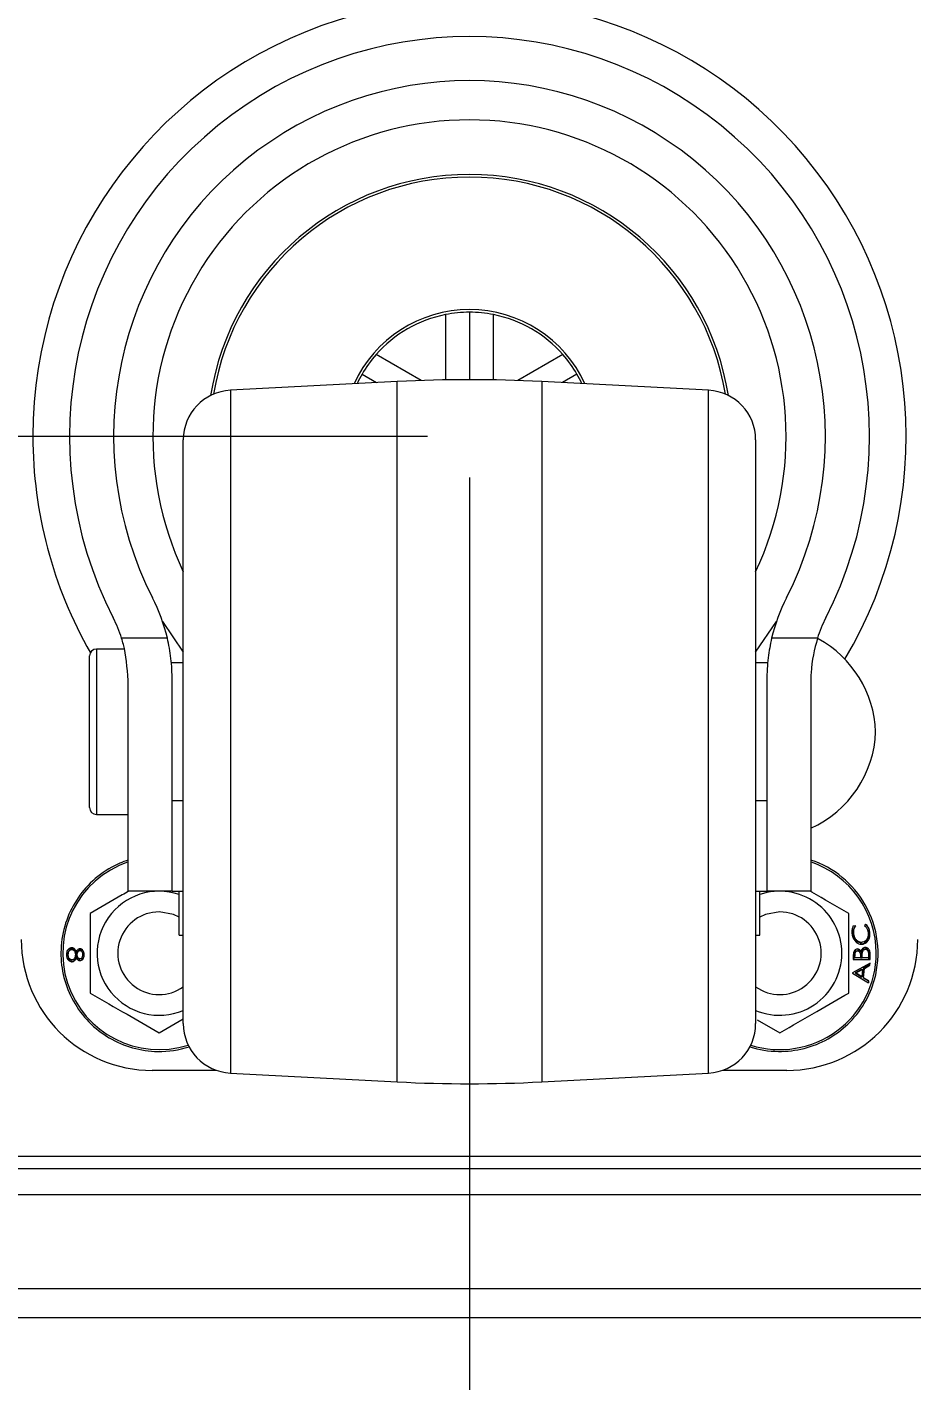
# Model space of a CAD drawing. Header units: inches. Extents: x 40138 to 76695, y -14500 to -5279.
# Drawn here: x 70518.3 to 70582.5, y -10814.5 to -10716.3 of the extents above; entities that cross this region are included whole.
import ezdxf

# ---------------------------------------------------------------- set-up
doc = ezdxf.new("R2010")
doc.units = ezdxf.units.IN
doc.header["$LTSCALE"] = 2
doc.header["$MEASUREMENT"] = 0
doc.header["$PDMODE"] = 35
doc.header["$PDSIZE"] = -1
doc.layers.add('M-ANNO-DIMS', color=7, linetype='Continuous', lineweight=13)
doc.layers.add('M-OBJECT-DETAILS', color=7, linetype='Continuous', lineweight=9)
doc.styles.get("Standard").update_dxf_attribs({"font": 'romans.shx', "width": 0.8})
doc.dimstyles.new('Details World Wide', dxfattribs={"dimscale": 4, "dimtxt": 4.5, "dimasz": 3.5, "dimexe": 0.75, "dimexo": 0.75, "dimgap": 0.75, "dimtad": 0, "dimtih": 1, "dimtoh": 1, "dimdec": 0, "dimzin": 4, "dimdsep": 46, "dimtxsty": 'Standard', "dimcen": 0, "dimclrd": 256, "dimclre": 256, "dimclrt": 256, "dimadec": 0, "dimazin": 1, "dimtfac": 1, "dimtdec": 0, "dimtmove": 0, "dimatfit": 3, "dimfxl": 1, "dimtolj": 1, "dimtzin": 0, "dimlwd": -1, "dimlwe": -1, "dimarcsym": 0})

# ---------------------------------------------------------------- blocks, each defined once
blk = doc.blocks.new('*D20')
at = {"layer": 'Defpoints', "color": 0, "transparency": 16777216}
for p in [(70336.702, -10745.966), (70550.374, -10745.966), (70465.021, -10786.821)]:
    blk.add_point(p, dxfattribs=at)
at = {"layer": 'M-ANNO-DIMS', "transparency": 16777216}
for p, q in [((70336.702, -10745.966), (70336.702, -10675.228)), ((70336.702, -10675.228), (70350.702, -10675.228)), ((70547.374, -10745.966), (70333.702, -10745.966)), ((70336.702, -10772.821), (70336.702, -10759.966)), ((70462.021, -10786.821), (70333.702, -10786.821))]:
    blk.add_line(p, q, dxfattribs=at)
for points in [[(70334.369, -10759.966), (70339.035, -10759.966), (70336.702, -10745.966)], [(70334.369, -10772.821), (70339.035, -10772.821), (70336.702, -10786.821)]]:
    blk.add_solid(points, dxfattribs=at)
at = {"layer": 'M-ANNO-DIMS', "transparency": 16777216, "insert": (70392.788, -10675.228), "char_height": 18, "attachment_point": 5}
blk.add_mtext('\\A1;41\\P [1.61]', dxfattribs=at)
blk = doc.blocks.new('*D35')
at = {"layer": 'Defpoints', "color": 0, "transparency": 16777216}
for p in [(70550.42, -10745.945), (70950.02, -10745.945), (70950.02, -11048.548)]:
    blk.add_point(p, dxfattribs=at)
at = {"layer": 'M-ANNO-DIMS', "transparency": 16777216}
for p, q in [((70550.42, -10748.945), (70550.42, -11051.548)), ((70950.02, -10748.945), (70950.02, -11051.548)), ((70564.42, -11048.548), (70601.795, -11048.548)), ((70936.02, -11048.548), (70820.366, -11048.548))]:
    blk.add_line(p, q, dxfattribs=at)
for points in [[(70564.42, -11046.215), (70564.42, -11050.881), (70550.42, -11048.548)], [(70936.02, -11046.215), (70936.02, -11050.881), (70950.02, -11048.548)]]:
    blk.add_solid(points, dxfattribs=at)
at = {"layer": 'M-ANNO-DIMS', "transparency": 16777216, "insert": (70711.08, -11048.548), "char_height": 18, "width": 315.31738, "attachment_point": 5}
blk.add_mtext('\\A1;400\\P [15.73]\\PCASTERS\\PCENTER TO CENTER', dxfattribs=at)
blk = doc.blocks.new('*D81')
at = {"layer": 'Defpoints', "color": 0, "transparency": 16777216}
for p in [(70595.124, -9698.822), (70155.587, -10850.966), (70596.22, -10850.966)]:
    blk.add_point(p, dxfattribs=at)
at = {"layer": 'M-ANNO-DIMS', "transparency": 16777216}
for p, q in [((70592.124, -9698.822), (70152.587, -9698.822)), ((70155.587, -9712.822), (70155.587, -10082.758)), ((70155.587, -10836.966), (70155.587, -10146.187)), ((70593.22, -10850.966), (70152.587, -10850.966))]:
    blk.add_line(p, q, dxfattribs=at)
for points in [[(70153.254, -9712.822), (70157.921, -9712.822), (70155.587, -9698.822)], [(70153.254, -10836.966), (70157.921, -10836.966), (70155.587, -10850.966)]]:
    blk.add_solid(points, dxfattribs=at)
at = {"layer": 'M-ANNO-DIMS', "transparency": 16777216, "insert": (70155.587, -10114.473), "char_height": 18, "attachment_point": 5}
blk.add_mtext('\\A1;1152\\P [45.36]', dxfattribs=at)

msp = doc.modelspace()

# ---------------------------------------------------------------- linework, layer by layer
at = {"layer": 'M-OBJECT-DETAILS', "linetype": 'Continuous', "lineweight": 0}
for p, q in [((70548.67, -10737.117), (70548.67, -10741.853)), ((70550.42, -10736.945), (70550.42, -10741.837)), ((70552.17, -10741.853), (70552.17, -10737.117)), ((70546.912, -10741.899), (70543.65, -10740.015)), ((70557.191, -10740.015), (70553.929, -10741.899)), ((70542.626, -10741.445), (70543.68, -10742.053)), ((70558.215, -10741.445), (70557.161, -10742.053)), ((70545.187, -10741.974), (70533.082, -10742.609)), ((70533.082, -10742.609), (70533.082, -10792.141)), ((70545.187, -10792.776), (70545.187, -10741.974)), ((70567.759, -10742.609), (70555.654, -10741.974)), ((70555.654, -10741.974), (70555.654, -10767.375)), ((70567.759, -10767.375), (70567.759, -10742.609)), ((70529.67, -10788.546), (70529.67, -10746.204)), ((70571.17, -10746.204), (70571.17, -10788.546)), ((70528.161, -10759.382), (70529.67, -10761.612)), ((70571.17, -10761.612), (70572.679, -10759.382)), ((70528.513, -10760.597), (70525.193, -10760.597)), ((70575.648, -10760.597), (70572.328, -10760.597)), ((70522.87, -10772.875), (70522.87, -10761.875)), ((70525.368, -10761.375), (70523.37, -10761.375)), ((70523.37, -10761.375), (70523.37, -10773.375)), ((70529.67, -10762.375), (70528.794, -10762.375)), ((70572.05, -10762.375), (70571.17, -10762.375)), ((70525.67, -10778.945), (70525.67, -10763.649)), ((70528.87, -10778.945), (70528.87, -10763.649)), ((70571.97, -10763.649), (70571.97, -10778.945)), ((70575.17, -10763.649), (70575.17, -10778.945)), ((70555.654, -10767.375), (70555.654, -10792.776)), ((70567.759, -10792.141), (70567.759, -10767.375)), ((70528.87, -10772.375), (70529.67, -10772.375)), ((70571.17, -10772.375), (70571.97, -10772.375)), ((70523.37, -10773.375), (70525.67, -10773.375)), ((70528.87, -10778.945), (70525.67, -10778.945)), ((70528.87, -10778.945), (70529.37, -10778.945)), ((70529.37, -10778.945), (70529.67, -10778.945)), ((70529.37, -10782.145), (70529.37, -10778.945)), ((70571.17, -10778.945), (70571.47, -10778.945)), ((70571.47, -10782.145), (70571.47, -10778.945)), ((70571.47, -10778.945), (70571.97, -10778.945)), ((70575.17, -10778.945), (70571.97, -10778.945)), ((70578.423, -10781.458), (70578.226, -10781.493)), ((70579.131, -10781.338), (70579.073, -10781.447)), ((70579.143, -10781.336), (70579.131, -10781.338)), ((70529.37, -10782.145), (70529.67, -10782.145)), ((70571.17, -10782.145), (70571.47, -10782.145)), ((70578.229, -10781.993), (70578.28, -10781.993)), ((70578.749, -10782.657), (70578.847, -10782.657)), ((70579.179, -10782.601), (70579.275, -10782.601)), ((70579.393, -10781.982), (70579.455, -10781.982)), ((70521.315, -10783.549), (70521.2, -10783.549)), ((70521.69, -10783.176), (70521.577, -10783.176)), ((70521.701, -10783.926), (70521.592, -10783.926)), ((70521.96, -10783.559), (70521.845, -10783.559)), ((70522.03, -10783.338), (70521.915, -10783.338)), ((70522.03, -10783.771), (70521.918, -10783.771)), ((70522.288, -10783.253), (70522.174, -10783.253)), ((70522.291, -10783.849), (70522.18, -10783.849)), ((70522.479, -10783.551), (70522.364, -10783.551)), ((70578.249, -10783.614), (70578.243, -10783.907)), ((70578.261, -10783.589), (70578.375, -10783.589)), ((70578.261, -10783.589), (70578.261, -10783.772)), ((70578.261, -10783.772), (70578.372, -10783.772)), ((70578.372, -10783.772), (70578.375, -10783.589)), ((70578.766, -10783.772), (70578.372, -10783.772)), ((70578.441, -10783.272), (70578.555, -10783.272)), ((70578.7, -10783.311), (70578.814, -10783.311)), ((70578.767, -10783.682), (70578.766, -10783.772)), ((70578.78, -10783.683), (70578.78, -10783.772)), ((70578.78, -10783.683), (70578.893, -10783.683)), ((70578.78, -10783.772), (70578.892, -10783.772)), ((70578.794, -10783.402), (70578.909, -10783.402)), ((70578.892, -10783.772), (70578.893, -10783.683)), ((70579.348, -10783.772), (70578.892, -10783.772)), ((70579.013, -10783.157), (70579.126, -10783.157)), ((70579.35, -10783.58), (70579.348, -10783.772)), ((70579.362, -10783.501), (70579.362, -10783.907)), ((70579.362, -10783.501), (70579.477, -10783.501)), ((70579.471, -10783.907), (70579.477, -10783.501)), ((70521.449, -10783.947), (70521.341, -10783.947)), ((70578.187, -10784.868), (70578.186, -10784.887)), ((70578.186, -10784.887), (70579.34, -10785.586)), ((70579.463, -10784.176), (70578.187, -10784.868)), ((70578.843, -10784.615), (70578.374, -10784.879)), ((70578.374, -10784.879), (70578.843, -10785.151)), ((70578.374, -10784.879), (70578.428, -10784.879)), ((70578.428, -10784.879), (70578.92, -10784.615)), ((70578.878, -10785.151), (70578.428, -10784.879)), ((70578.843, -10784.615), (70578.92, -10784.615)), ((70578.92, -10784.615), (70578.878, -10785.151)), ((70579.362, -10784.322), (70578.968, -10784.544)), ((70578.968, -10784.544), (70578.968, -10785.224)), ((70578.968, -10784.544), (70579.051, -10784.544)), ((70578.999, -10785.224), (70579.051, -10784.544)), ((70579.051, -10784.544), (70579.457, -10784.322)), ((70579.362, -10784.231), (70579.362, -10784.322)), ((70579.362, -10784.322), (70579.457, -10784.322)), ((70579.457, -10784.322), (70579.463, -10784.176)), ((70578.843, -10785.151), (70578.878, -10785.151)), ((70578.968, -10785.224), (70579.362, -10785.452)), ((70578.968, -10785.224), (70578.999, -10785.224)), ((70579.376, -10785.452), (70578.999, -10785.224)), ((70579.34, -10785.586), (70579.362, -10785.59)), ((70579.362, -10785.59), (70579.376, -10785.452)), ((70579.362, -10785.452), (70579.362, -10785.59)), ((70579.362, -10785.452), (70579.376, -10785.452)), ((70527.92, -10789.219), (70529.67, -10788.208)), ((70571.275, -10788.269), (70572.92, -10789.219)), ((70532.084, -10791.945), (70527.42, -10791.945)), ((70533.082, -10792.141), (70545.187, -10792.776)), ((70555.654, -10792.776), (70567.759, -10792.141)), ((70573.42, -10791.945), (70568.757, -10791.945)), ((70473.248, -10798.161), (70611.22, -10798.161))]:
    msp.add_line(p, q, dxfattribs=at)
at = {"layer": 'M-OBJECT-DETAILS', "linetype": 'Continuous', "lineweight": 5}
for p, q in [((70471.845, -10799.05), (71028.596, -10799.05)), ((70453.706, -10800.947), (71046.734, -10800.947)), ((70591.627, -10807.794), (70462.32, -10807.794)), ((70590.484, -10809.897), (70462.32, -10809.897))]:
    msp.add_line(p, q, dxfattribs=at)
at = {"layer": 'M-OBJECT-DETAILS', "linetype": 'Continuous', "lineweight": 0, "flags": 128}
for points in [[(70529.37, -10780.819), (70528.946, -10780.626), (70527.92, -10780.445)], [(70572.92, -10780.445), (70571.894, -10780.626), (70571.47, -10780.819)]]:
    msp.add_lwpolyline(points, dxfattribs=at)
at = {"layer": 'M-OBJECT-DETAILS', "linetype": 'Continuous', "lineweight": 0}
for centre, radius, start, end in [((70550.42, -10745.945), 31.658, 329.28504, 180), ((70550.42, -10745.945), 29, 333.00241, 206.99759), ((70550.42, -10745.945), 25.8, 333.00241, 206.99759), ((70550.42, -10745.945), 22.957, 90, 205.33136), ((70550.42, -10745.945), 22.957, 334.66864, 90), ((70550.42, -10745.945), 19, 8.9532, 171.0468), ((70550.42, -10745.945), 18.806, 9.34943, 170.65057), ((70550.42, -10745.945), 9.194, 24.45771, 155.54229), ((70550.42, -10745.945), 9, 101.21227, 138.78773), ((70550.42, -10745.945), 9, 90, 101.21227), ((70550.42, -10745.945), 9, 78.78773, 90), ((70550.42, -10745.945), 9, 41.21227, 78.78773), ((70550.42, -10745.945), 9, 138.78773, 150), ((70550.42, -10745.945), 9, 30, 41.21227), ((70550.42, -10745.945), 9, 150, 154.89946), ((70550.42, -10745.945), 9, 25.10054, 30), ((70533.27, -10746.204), 3.6, 93, 180), ((70550.42, -10841.837), 100, 87, 93), ((70567.57, -10746.204), 3.6, 0, 87), ((70550.42, -10745.945), 31.658, 180, 209.72409), ((70515.67, -10763.649), 13.2, 13.36981, 26.99759), ((70585.17, -10763.649), 13.2, 153.00241, 166.63019), ((70515.67, -10763.649), 10, 17.77204, 26.99759), ((70585.17, -10763.649), 10, 153.00241, 162.22796), ((70571.876, -10767.665), 8, 2.07771, 61.47655), ((70523.37, -10761.875), 0.5, 90, 180), ((70571.876, -10767.085), 8, 294.32063, 357.92229), ((70523.37, -10772.875), 0.5, 180, 270), ((70527.92, -10783.445), 6.991, 108.77431, 287.547), ((70527.92, -10783.445), 7.125, 108.40848, 118.83254), ((70572.92, -10783.445), 7.125, 29.55583, 71.59152), ((70572.92, -10783.445), 6.991, 0, 71.22569), ((70527.92, -10783.445), 7.125, 118.83254, 134.51966), ((70527.92, -10783.445), 7.125, 134.51966, 164.00096), ((70527.92, -10783.445), 4.5, 71.20263, 292.88538), ((70572.92, -10783.445), 4.5, 0, 108.79737), ((70572.92, -10783.445), 7.125, 344.49332, 29.55583), ((70527.92, -10783.445), 3, 90, 305.68533), ((70572.92, -10783.445), 3, 234.31467, 90), ((70527.92, -10783.445), 7.125, 164.00096, 179.48437), ((70527.42, -10782.445), 9.5, 180, 270), ((70573.42, -10782.445), 9.5, 270, 0), ((70527.92, -10783.445), 7.125, 179.48437, 209.15255), ((70572.92, -10783.445), 6.991, 252.453, 0), ((70572.92, -10783.445), 4.5, 247.11462, 0), ((70572.92, -10783.445), 7.125, 313.82718, 344.49332), ((70527.92, -10783.445), 7.125, 209.15255, 224.38376), ((70527.92, -10783.445), 7.125, 224.38376, 254.28676), ((70533.27, -10788.546), 3.6, 180, 267), ((70567.57, -10788.546), 3.6, 273, 0), ((70572.92, -10783.445), 7.125, 299.40158, 313.82718), ((70572.92, -10783.445), 7.125, 269.18993, 299.40158), ((70527.92, -10783.445), 7.125, 254.28676, 269.18993), ((70527.92, -10783.445), 7.125, 269.18993, 287.72321), ((70572.92, -10783.445), 7.125, 252.27679, 269.18993), ((70550.42, -10692.913), 100, 267, 273)]:
    msp.add_arc(centre, radius, start, end, dxfattribs=at)
for points, knots in [([(70525.67, -10763.649), (70525.6, -10762.733), (70525.516, -10761.638), (70525.238, -10760.743), (70525.193, -10760.597)], [0, 0, 0, 0, 0.83703, 1, 1, 1, 1]), ([(70528.87, -10763.649), (70528.851, -10763.107), (70528.813, -10762.002), (70528.614, -10761.071), (70528.513, -10760.597)], [0, 0, 0, 0, 0.490991, 1, 1, 1, 1]), ([(70572.328, -10760.597), (70572.23, -10761.054), (70572.031, -10761.984), (70571.991, -10763.088), (70571.97, -10763.649)], [0, 0, 0, 0, 0.491554, 1, 1, 1, 1]), ([(70575.648, -10760.597), (70575.439, -10761.395), (70575.191, -10762.349), (70575.173, -10763.467), (70575.17, -10763.649)], [0, 0, 0, 0, 0.836972, 1, 1, 1, 1]), ([(70525.705, -10778.951), (70525.551, -10779.04), (70524.62, -10779.577), (70523.693, -10780.112), (70522.92, -10780.558)], [0, 0, 0, 0, 0.165536, 1, 1, 1, 1]), ([(70577.92, -10780.558), (70577.026, -10780.042), (70576.092, -10779.503), (70575.162, -10778.966), (70575.122, -10778.943)], [0, 0, 0, 0, 0.956749, 1, 1, 1, 1]), ([(70522.92, -10780.558), (70522.92, -10780.785), (70522.92, -10781.964), (70522.92, -10783.953), (70522.92, -10785.624), (70522.92, -10786.332)], [0, 0, 0, 0, 0.120907, 0.627413, 1, 1, 1, 1]), ([(70577.92, -10786.332), (70577.92, -10785.624), (70577.92, -10783.953), (70577.92, -10781.964), (70577.92, -10780.785), (70577.92, -10780.558)], [0, 0, 0, 0, 0.372587, 0.879093, 1, 1, 1, 1]), ([(70578.226, -10781.493), (70578.197, -10781.57), (70578.14, -10781.722), (70578.148, -10781.898), (70578.152, -10781.984)], [0, 0, 0, 0, 0.509729, 1, 1, 1, 1]), ([(70578.423, -10781.458), (70578.383, -10781.507), (70578.318, -10781.587), (70578.263, -10781.731), (70578.234, -10781.859), (70578.231, -10781.948), (70578.229, -10781.993)], [0, 0, 0, 0, 0.3393314, 0.5594726, 0.7797523, 1, 1, 1, 1]), ([(70578.28, -10781.993), (70578.278, -10781.941), (70578.272, -10781.811), (70578.312, -10781.616), (70578.388, -10781.509), (70578.423, -10781.458)], [0, 0, 0, 0, 0.256311, 0.651604, 1, 1, 1, 1]), ([(70579.073, -10781.447), (70579.107, -10781.482), (70579.193, -10781.571), (70579.294, -10781.754), (70579.317, -10781.907), (70579.328, -10781.983)], [0, 0, 0, 0, 0.249526, 0.627992, 1, 1, 1, 1]), ([(70579.455, -10781.982), (70579.44, -10781.884), (70579.411, -10781.686), (70579.282, -10781.465), (70579.177, -10781.368), (70579.143, -10781.336)], [0, 0, 0, 0, 0.397715, 0.798461, 1, 1, 1, 1]), ([(70579.143, -10781.336), (70579.194, -10781.393), (70579.278, -10781.487), (70579.35, -10781.661), (70579.387, -10781.819), (70579.391, -10781.928), (70579.393, -10781.982)], [0, 0, 0, 0, 0.339327, 0.559493, 0.77972, 1, 1, 1, 1]), ([(70578.152, -10781.984), (70578.168, -10782.086), (70578.196, -10782.274), (70578.329, -10782.516), (70578.5, -10782.694), (70578.684, -10782.782), (70578.801, -10782.789), (70578.844, -10782.791)], [0, 0, 0, 0, 0.243413, 0.450851, 0.657835, 0.874235, 1, 1, 1, 1]), ([(70578.229, -10781.993), (70578.238, -10782.088), (70578.256, -10782.28), (70578.389, -10782.503), (70578.564, -10782.636), (70578.688, -10782.65), (70578.749, -10782.657)], [0, 0, 0, 0, 0.279862, 0.559527, 0.779688, 1, 1, 1, 1]), ([(70578.847, -10782.657), (70578.787, -10782.65), (70578.665, -10782.637), (70578.504, -10782.524), (70578.383, -10782.359), (70578.306, -10782.176), (70578.288, -10782.049), (70578.28, -10781.993)], [0, 0, 0, 0, 0.213404, 0.42793, 0.625531, 0.832692, 1, 1, 1, 1]), ([(70579.179, -10782.601), (70579.104, -10782.663), (70578.971, -10782.774), (70578.812, -10782.786), (70578.741, -10782.791)], [0, 0, 0, 0, 0.559046, 1, 1, 1, 1]), ([(70578.844, -10782.791), (70578.884, -10782.789), (70578.998, -10782.783), (70579.151, -10782.721), (70579.242, -10782.633), (70579.275, -10782.601)], [0, 0, 0, 0, 0.251544, 0.724887, 1, 1, 1, 1]), ([(70579.328, -10781.983), (70579.328, -10782.07), (70579.329, -10782.229), (70579.243, -10782.434), (70579.115, -10782.582), (70578.972, -10782.65), (70578.88, -10782.655), (70578.847, -10782.657)], [0, 0, 0, 0, 0.251134, 0.462118, 0.672905, 0.884334, 1, 1, 1, 1]), ([(70579.393, -10781.982), (70579.39, -10782.061), (70579.384, -10782.191), (70579.333, -10782.362), (70579.269, -10782.495), (70579.209, -10782.566), (70579.179, -10782.601)], [0, 0, 0, 0, 0.339827, 0.559927, 0.779969, 1, 1, 1, 1]), ([(70579.275, -10782.601), (70579.32, -10782.54), (70579.411, -10782.418), (70579.461, -10782.192), (70579.457, -10782.045), (70579.455, -10781.982)], [0, 0, 0, 0, 0.362197, 0.725405, 1, 1, 1, 1]), ([(70521.583, -10783.042), (70521.539, -10783.047), (70521.45, -10783.059), (70521.338, -10783.143), (70521.252, -10783.254), (70521.206, -10783.396), (70521.202, -10783.496), (70521.2, -10783.549)], [0, 0, 0, 0, 0.208986, 0.418562, 0.606101, 0.793942, 1, 1, 1, 1]), ([(70521.2, -10783.549), (70521.202, -10783.586), (70521.205, -10783.683), (70521.245, -10783.83), (70521.31, -10783.91), (70521.341, -10783.947)], [0, 0, 0, 0, 0.252068, 0.653571, 1, 1, 1, 1]), ([(70521.315, -10783.549), (70521.318, -10783.477), (70521.326, -10783.332), (70521.425, -10783.163), (70521.555, -10783.061), (70521.647, -10783.048), (70521.694, -10783.042)], [0, 0, 0, 0, 0.280539, 0.559258, 0.779814, 1, 1, 1, 1]), ([(70521.449, -10783.947), (70521.405, -10783.883), (70521.324, -10783.767), (70521.318, -10783.616), (70521.315, -10783.549)], [0, 0, 0, 0, 0.5577828, 1, 1, 1, 1]), ([(70521.326, -10783.551), (70521.33, -10783.492), (70521.336, -10783.396), (70521.39, -10783.28), (70521.458, -10783.211), (70521.525, -10783.179), (70521.565, -10783.177), (70521.577, -10783.176)], [0, 0, 0, 0, 0.327668, 0.527916, 0.729479, 0.917858, 1, 1, 1, 1]), ([(70521.592, -10783.926), (70521.564, -10783.923), (70521.507, -10783.916), (70521.433, -10783.86), (70521.372, -10783.781), (70521.333, -10783.673), (70521.328, -10783.593), (70521.326, -10783.551)], [0, 0, 0, 0, 0.18713, 0.374904, 0.562466, 0.769736, 1, 1, 1, 1]), ([(70521.577, -10783.176), (70521.605, -10783.18), (70521.663, -10783.187), (70521.743, -10783.251), (70521.807, -10783.346), (70521.841, -10783.458), (70521.844, -10783.53), (70521.845, -10783.559)], [0, 0, 0, 0, 0.1864, 0.373734, 0.612383, 0.844015, 1, 1, 1, 1]), ([(70521.915, -10783.338), (70521.884, -10783.27), (70521.834, -10783.163), (70521.72, -10783.069), (70521.639, -10783.044), (70521.593, -10783.042), (70521.583, -10783.042)], [0, 0, 0, 0, 0.433221, 0.682217, 0.931162, 1, 1, 1, 1]), ([(70521.845, -10783.559), (70521.842, -10783.607), (70521.836, -10783.702), (70521.776, -10783.822), (70521.699, -10783.901), (70521.632, -10783.925), (70521.599, -10783.926), (70521.592, -10783.926)], [0, 0, 0, 0, 0.2650887, 0.5323337, 0.7715902, 0.9525461, 1, 1, 1, 1]), ([(70521.598, -10784.061), (70521.636, -10784.057), (70521.713, -10784.048), (70521.82, -10783.964), (70521.88, -10783.86), (70521.91, -10783.789), (70521.918, -10783.771)], [0, 0, 0, 0, 0.266437, 0.53499, 0.880018, 1, 1, 1, 1]), ([(70521.96, -10783.559), (70521.956, -10783.507), (70521.949, -10783.401), (70521.88, -10783.277), (70521.791, -10783.192), (70521.724, -10783.181), (70521.69, -10783.176)], [0, 0, 0, 0, 0.280268, 0.560089, 0.780242, 1, 1, 1, 1]), ([(70521.701, -10783.926), (70521.742, -10783.918), (70521.824, -10783.9), (70521.905, -10783.794), (70521.953, -10783.678), (70521.957, -10783.599), (70521.96, -10783.559)], [0, 0, 0, 0, 0.278315, 0.558519, 0.779172, 1, 1, 1, 1]), ([(70522.178, -10783.119), (70522.141, -10783.124), (70522.072, -10783.135), (70521.987, -10783.209), (70521.941, -10783.281), (70521.92, -10783.327), (70521.915, -10783.338)], [0, 0, 0, 0, 0.330276, 0.618205, 0.906781, 1, 1, 1, 1]), ([(70521.918, -10783.771), (70521.945, -10783.821), (70521.988, -10783.901), (70522.081, -10783.968), (70522.142, -10783.982), (70522.175, -10783.984), (70522.18, -10783.984)], [0, 0, 0, 0, 0.4427787, 0.6983481, 0.9545688, 1, 1, 1, 1]), ([(70521.971, -10783.556), (70521.974, -10783.516), (70521.98, -10783.437), (70522.03, -10783.342), (70522.086, -10783.281), (70522.136, -10783.256), (70522.164, -10783.254), (70522.174, -10783.253)], [0, 0, 0, 0, 0.275959, 0.553419, 0.761192, 0.913179, 1, 1, 1, 1]), ([(70522.18, -10783.849), (70522.158, -10783.846), (70522.114, -10783.839), (70522.054, -10783.792), (70522.003, -10783.719), (70521.975, -10783.634), (70521.972, -10783.577), (70521.971, -10783.556)], [0, 0, 0, 0, 0.188764, 0.377085, 0.595088, 0.855082, 1, 1, 1, 1]), ([(70522.03, -10783.338), (70522.065, -10783.271), (70522.128, -10783.152), (70522.24, -10783.129), (70522.29, -10783.119)], [0, 0, 0, 0, 0.560105, 1, 1, 1, 1]), ([(70522.175, -10783.95), (70522.155, -10783.938), (70522.092, -10783.899), (70522.055, -10783.823), (70522.03, -10783.771)], [0, 0, 0, 0, 0.317339, 1, 1, 1, 1]), ([(70522.174, -10783.253), (70522.193, -10783.255), (70522.229, -10783.26), (70522.283, -10783.3), (70522.326, -10783.362), (70522.359, -10783.45), (70522.362, -10783.515), (70522.364, -10783.551)], [0, 0, 0, 0, 0.1606499, 0.3220697, 0.5349926, 0.7460285, 1, 1, 1, 1]), ([(70522.49, -10783.558), (70522.485, -10783.501), (70522.476, -10783.385), (70522.404, -10783.24), (70522.304, -10783.147), (70522.223, -10783.121), (70522.182, -10783.119), (70522.178, -10783.119)], [0, 0, 0, 0, 0.266446, 0.535165, 0.766037, 0.974307, 1, 1, 1, 1]), ([(70522.364, -10783.551), (70522.362, -10783.603), (70522.358, -10783.684), (70522.31, -10783.778), (70522.258, -10783.829), (70522.211, -10783.848), (70522.186, -10783.849), (70522.18, -10783.849)], [0, 0, 0, 0, 0.366939, 0.574811, 0.782198, 0.94869, 1, 1, 1, 1]), ([(70522.18, -10783.984), (70522.216, -10783.979), (70522.289, -10783.968), (70522.381, -10783.895), (70522.448, -10783.79), (70522.486, -10783.673), (70522.489, -10783.593), (70522.49, -10783.558)], [0, 0, 0, 0, 0.2092055, 0.4191704, 0.6224958, 0.8392312, 1, 1, 1, 1]), ([(70522.479, -10783.551), (70522.477, -10783.511), (70522.472, -10783.433), (70522.427, -10783.336), (70522.364, -10783.266), (70522.313, -10783.258), (70522.288, -10783.253)], [0, 0, 0, 0, 0.280721, 0.560603, 0.780622, 1, 1, 1, 1]), ([(70522.291, -10783.849), (70522.322, -10783.842), (70522.385, -10783.826), (70522.467, -10783.715), (70522.474, -10783.613), (70522.479, -10783.551)], [0, 0, 0, 0, 0.278993, 0.559857, 1, 1, 1, 1]), ([(70578.243, -10783.907), (70578.601, -10783.907), (70579.01, -10783.907), (70579.419, -10783.907), (70579.471, -10783.907)], [0, 0, 0, 0, 0.872849, 1, 1, 1, 1]), ([(70578.551, -10783.137), (70578.507, -10783.144), (70578.426, -10783.155), (70578.331, -10783.241), (70578.271, -10783.359), (70578.252, -10783.488), (70578.25, -10783.577), (70578.249, -10783.614)], [0, 0, 0, 0, 0.233526, 0.434986, 0.610236, 0.837914, 1, 1, 1, 1]), ([(70578.441, -10783.272), (70578.411, -10783.276), (70578.365, -10783.283), (70578.319, -10783.33), (70578.266, -10783.42), (70578.263, -10783.514), (70578.261, -10783.589)], [0, 0, 0, 0, 0.249269, 0.374911, 0.500609, 1, 1, 1, 1]), ([(70578.375, -10783.589), (70578.377, -10783.537), (70578.38, -10783.46), (70578.411, -10783.362), (70578.452, -10783.306), (70578.504, -10783.276), (70578.539, -10783.273), (70578.555, -10783.272)], [0, 0, 0, 0, 0.354728, 0.530444, 0.707915, 0.86062, 1, 1, 1, 1]), ([(70578.814, -10783.311), (70578.788, -10783.27), (70578.738, -10783.193), (70578.637, -10783.144), (70578.576, -10783.139), (70578.551, -10783.137)], [0, 0, 0, 0, 0.408626, 0.759297, 1, 1, 1, 1]), ([(70578.555, -10783.272), (70578.578, -10783.275), (70578.625, -10783.281), (70578.685, -10783.327), (70578.731, -10783.392), (70578.768, -10783.511), (70578.768, -10783.611), (70578.767, -10783.682)], [0, 0, 0, 0, 0.154528, 0.309989, 0.458949, 0.616195, 1, 1, 1, 1]), ([(70578.562, -10783.17), (70578.577, -10783.177), (70578.634, -10783.203), (70578.672, -10783.265), (70578.7, -10783.311)], [0, 0, 0, 0, 0.2555685, 1, 1, 1, 1]), ([(70578.794, -10783.402), (70578.789, -10783.454), (70578.779, -10783.548), (70578.78, -10783.641), (70578.78, -10783.683)], [0, 0, 0, 0, 0.559762, 1, 1, 1, 1]), ([(70579.013, -10783.157), (70578.983, -10783.161), (70578.923, -10783.17), (70578.836, -10783.257), (70578.81, -10783.347), (70578.794, -10783.402)], [0, 0, 0, 0, 0.279967, 0.560428, 1, 1, 1, 1]), ([(70579.124, -10783.022), (70579.084, -10783.027), (70579.009, -10783.035), (70578.915, -10783.103), (70578.85, -10783.198), (70578.826, -10783.274), (70578.814, -10783.311)], [0, 0, 0, 0, 0.284705, 0.527188, 0.770155, 1, 1, 1, 1]), ([(70578.893, -10783.683), (70578.894, -10783.659), (70578.895, -10783.612), (70578.897, -10783.518), (70578.904, -10783.449), (70578.909, -10783.402)], [0, 0, 0, 0, 0.250228, 0.500525, 1, 1, 1, 1]), ([(70578.909, -10783.402), (70578.921, -10783.356), (70578.941, -10783.279), (70579.005, -10783.199), (70579.067, -10783.161), (70579.11, -10783.158), (70579.126, -10783.157)], [0, 0, 0, 0, 0.3680783, 0.6054612, 0.8440482, 1, 1, 1, 1]), ([(70579.013, -10783.022), (70579.068, -10783.031), (70579.179, -10783.049), (70579.295, -10783.184), (70579.354, -10783.343), (70579.359, -10783.448), (70579.362, -10783.501)], [0, 0, 0, 0, 0.279137, 0.558659, 0.779056, 1, 1, 1, 1]), ([(70579.477, -10783.501), (70579.472, -10783.431), (70579.465, -10783.312), (70579.392, -10783.165), (70579.299, -10783.069), (70579.203, -10783.026), (70579.144, -10783.023), (70579.124, -10783.022)], [0, 0, 0, 0, 0.290981, 0.494105, 0.69736, 0.89881, 1, 1, 1, 1]), ([(70579.126, -10783.157), (70579.15, -10783.16), (70579.199, -10783.166), (70579.262, -10783.216), (70579.312, -10783.286), (70579.35, -10783.41), (70579.35, -10783.511), (70579.35, -10783.58)], [0, 0, 0, 0, 0.155129, 0.310908, 0.471483, 0.635019, 1, 1, 1, 1]), ([(70521.341, -10783.947), (70521.36, -10783.965), (70521.414, -10784.014), (70521.504, -10784.055), (70521.573, -10784.059), (70521.598, -10784.061)], [0, 0, 0, 0, 0.251684, 0.725879, 1, 1, 1, 1]), ([(70521.704, -10784.061), (70521.651, -10784.055), (70521.558, -10784.044), (70521.483, -10783.977), (70521.449, -10783.947)], [0, 0, 0, 0, 0.559393, 1, 1, 1, 1]), ([(70522.92, -10786.332), (70523.814, -10786.848), (70525.484, -10787.812), (70527.147, -10788.772), (70527.92, -10789.219)], [0, 0, 0, 0, 0.534717, 1, 1, 1, 1]), ([(70572.92, -10789.219), (70573.814, -10788.703), (70575.484, -10787.738), (70577.147, -10786.778), (70577.92, -10786.332)], [0, 0, 0, 0, 0.5347168, 1, 1, 1, 1])]:
    msp.add_open_spline(points, degree=3, knots=knots, dxfattribs=at)

# ---------------------------------------------------------------- dimensions: what is measured, and where the dimension line sits
at = {"layer": 'M-ANNO-DIMS'}
for base, p1, p2, picture, middle in [((70155.587, -10850.966), (70595.124, -9698.822), (70596.22, -10850.966), '*D81', (70155.587, -10114.473)), ((70336.702, -10745.966), (70465.021, -10786.821), (70550.374, -10745.966), '*D20', (70392.788, -10675.228))]:
    dim = msp.add_linear_dim(base=base, p1=p1, p2=p2, angle=90, dimstyle='Details World Wide', override={"dimpost": '\\X'}, dxfattribs=at)
    dim.commit()
    dim.dimension.update_dxf_attribs({"geometry": picture, "text_midpoint": middle, "dimtype": 160})
dim = msp.add_linear_dim(base=(70950.02, -11048.548), p1=(70550.42, -10745.945), p2=(70950.02, -10745.945), text='<>\\PCASTERS\\PCENTER TO CENTER', dimstyle='Details World Wide', override={"dimpost": '\\X'}, dxfattribs=at)
dim.commit()
dim.dimension.update_dxf_attribs({"geometry": '*D35', "text_midpoint": (70711.08, -11048.548), "dimtype": 160})

doc.saveas('drawing.dxf')
